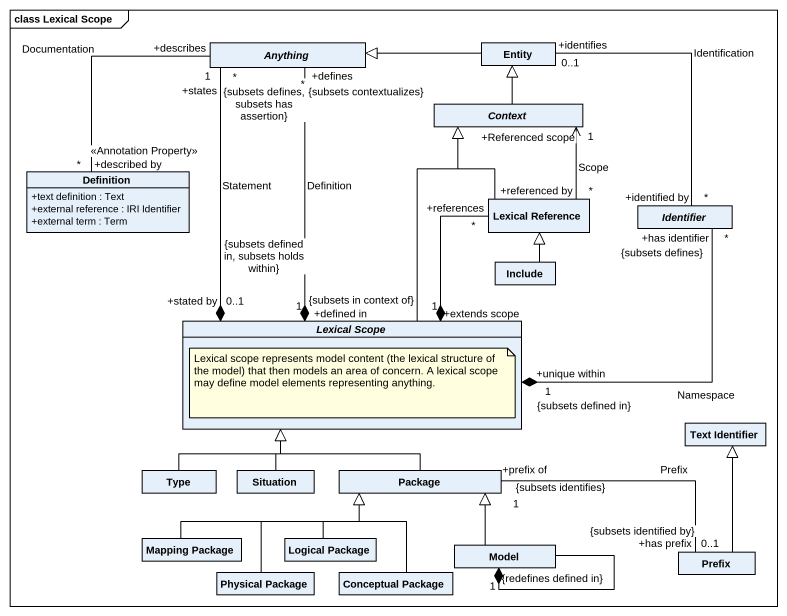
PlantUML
@startuml
mainframe class Lexical Scope
hide circle
hide empty members
skinparam classAttributeIconSize 0
abstract class Anything
class "Entity" as Entity_
abstract class Context
class Definition {
  +text definition : Text
  +external reference : IRI Identifier
  +external term : Term
}
class "Lexical Reference" as Lexical_Reference
abstract class Identifier
class Include
abstract class "Lexical Scope" as Lexical_Scope
class "Text Identifier" as Text_Identifier
class Type
class Situation
class "Package" as Package_
class "Mapping Package" as Mapping_Package
class "Logical Package" as Logical_Package
class Model
class "Physical Package" as Physical_Package
class "Conceptual Package" as Conceptual_Package
class Prefix
Entity_ -left-|> Anything
Context -up-|> Entity_
Definition "+described by\n*\n<<Annotation Property>>" -up- "+describes\n1" Anything : Documentation
Lexical_Reference "*\n+referenced by" -up-> "+Referenced scope\n1" Context : Scope
Lexical_Reference -up-|> Context
Identifier "+identified by\n*" -up- "+identifies\n0..1" Entity_ : Identification
Identifier "+has identifier\n*\n{subsets defines}" -left-* "+unique within\n1\n{subsets defined in}" Lexical_Scope : Namespace
Include -up-|> Lexical_Reference
Lexical_Scope "1\n+defined in\n{subsets in context of}" *-up- "+defines\n{subsets contextualizes}\n*" Anything : Definition
Lexical_Scope "0..1\n{subsets defined in, subsets holds within}\n+stated by" *-up- "+states\n*\n{subsets defines, subsets has assertion}" Anything : Statement
Lexical_Scope -up-|> Context
Lexical_Scope "1\n+extends scope" *-up- "+references\n*" Lexical_Reference
Type -up-|> Lexical_Scope
Situation -up-|> Lexical_Scope
Package_ -up-|> Lexical_Scope
Package_ "+prefix of\n{subsets identifies}\n1" -right- "+has prefix\n{subsets identified by}\n0..1" Prefix : Prefix
Mapping_Package -right-|> Package_
Logical_Package -up-|> Package_
Model -up-|> Package_
Model "{redefines defined in}\n1" *-- Model
Physical_Package -up-|> Package_
Conceptual_Package -up-|> Package_
Prefix -up-|> Text_Identifier
note bottom of Lexical_Scope : Lexical scope represents model content (the lexical structure of the model) that then models an area of concern. A lexical scope may define model elements representing anything.
@enduml
